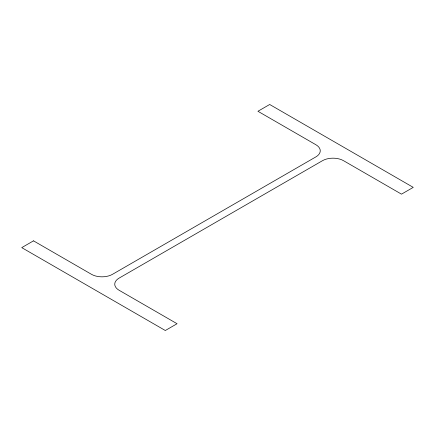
<?xml version="1.0" encoding="UTF-8"?>
<svg xmlns="http://www.w3.org/2000/svg" width="435" height="435" viewBox="0 0 435 435"><rect width="100%" height="100%" fill="white"/><g stroke="black" fill="none" stroke-linecap="round" stroke-linejoin="round"><path stroke-width="0.65" d="M33.506 240.843L21.75 247.629L165.311 330.513L177.067 323.727L119.092 290.254A14.861 8.58 0 0 1 119.092 278.123L322.498 160.684A14.861 8.58 0 0 1 343.519 160.684L401.494 194.157L413.25 187.371L269.689 104.487L257.933 111.273L315.908 144.746A14.861 8.58 0 0 1 315.908 156.877L112.502 274.316A14.861 8.58 0 0 1 91.48 274.316L33.506 240.843"/></g></svg>
